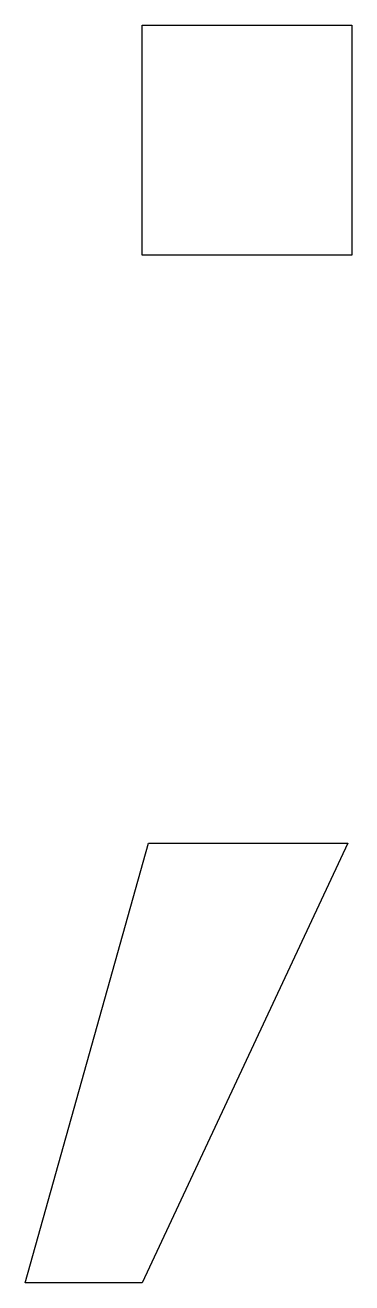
# Model space of a CAD drawing. Extents: x 0.88 to 3.08, y -1.47 to 7.03.
import ezdxf

# ---------------------------------------------------------------- set-up
doc = ezdxf.new("R2010")
doc.units = 0
doc.layers.get('0').update_dxf_attribs({"linetype": 'CONTINUOUS'})

msp = doc.modelspace()

# ---------------------------------------------------------------- linework, layer by layer
at = {"color": 0}
for p, q in [((1.66667, 5.47222), (1.66667, 7.02778)), ((1.66667, 7.02778), (3.08333, 7.02778)), ((3.08333, 7.02778), (3.08333, 5.47222)), ((3.08333, 5.47222), (1.66667, 5.47222)), ((0.875, -1.47222), (1.70833, 1.5)), ((3.05556, 1.5), (1.66667, -1.47222)), ((1.70833, 1.5), (3.05556, 1.5)), ((1.66667, -1.47222), (0.875, -1.47222))]:
    msp.add_line(p, q, dxfattribs=at)

doc.saveas('drawing.dxf')
